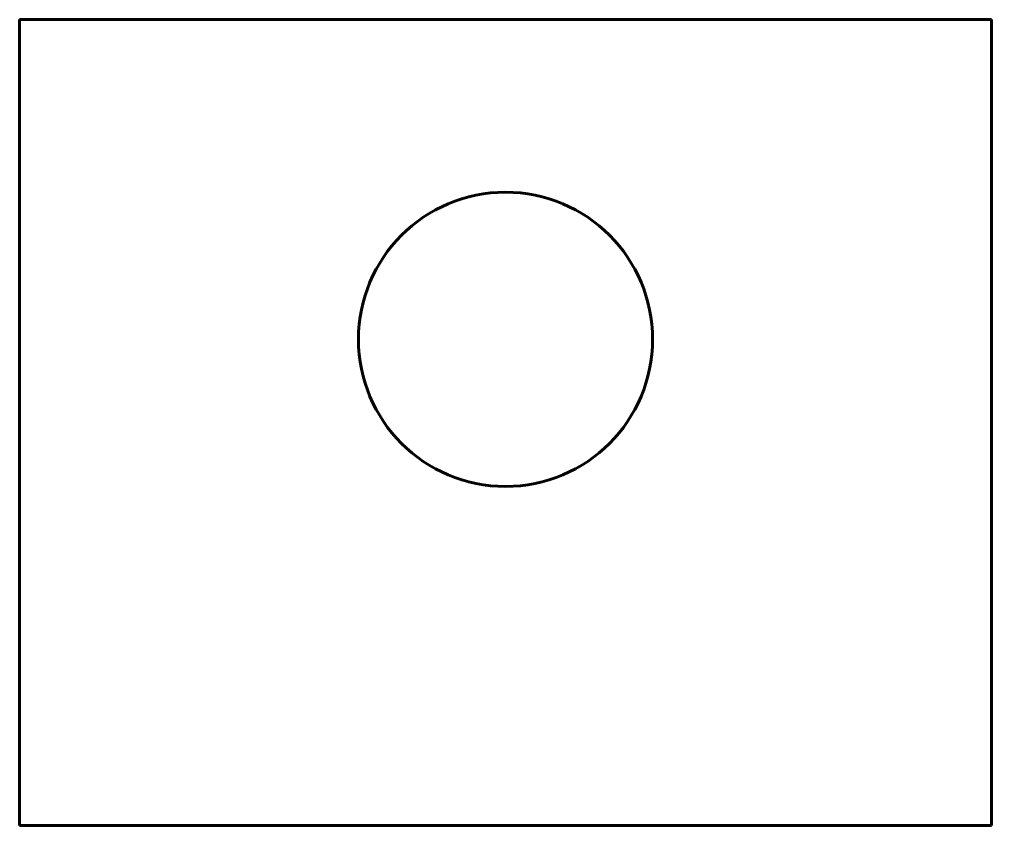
# Model space of a CAD drawing. Header units: millimetres. Extents: x 121.4 to 197.4, y 28.8 to 91.8.
import ezdxf

# ---------------------------------------------------------------- set-up
doc = ezdxf.new("R2010")
doc.units = ezdxf.units.MM
doc.linetypes.add('K5LT_BASIC', pattern=[0])

msp = doc.modelspace()

# ---------------------------------------------------------------- linework, layer by layer
at = {"color": 5, "linetype": 'K5LT_BASIC', "lineweight": 60, "true_color": 0x0000ff}
for p, q in [((121.42, 28.805), (121.42, 91.805)), ((121.42, 91.805), (197.42, 91.805)), ((197.42, 91.805), (197.42, 28.805)), ((121.42, 28.805), (197.42, 28.805))]:
    msp.add_line(p, q, dxfattribs=at)
msp.add_circle((159.42, 66.805), 11.5, dxfattribs=at)

doc.saveas('drawing.dxf')
